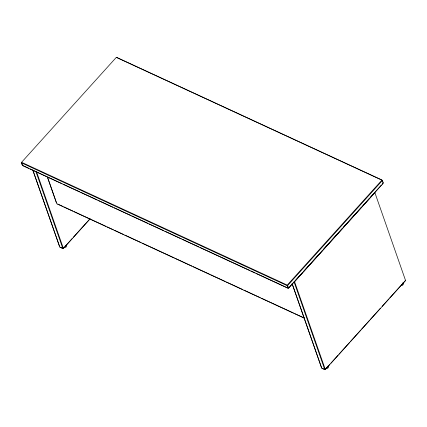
<?xml version="1.0" encoding="UTF-8"?>
<svg xmlns="http://www.w3.org/2000/svg" width="427" height="427" viewBox="0 0 427 427"><rect width="100%" height="100%" fill="white"/><g stroke="black" fill="none" stroke-linecap="round" stroke-linejoin="round"><path stroke-width="0.64" d="M72.099 238.672L63.185 248.557L60.079 247.121M73.439 237.188L89.937 218.896M90.14 218.784L63.393 248.445L36.605 171.948M294.171 281.825L288.369 288.262L256.301 273.44M295.068 280.838L302.658 272.421M303.997 270.931L322.305 250.633M323.639 249.149L341.947 228.851M343.287 227.367L361.594 207.068M362.934 205.584L369.633 198.155M370.524 197.167L381.242 185.286M382.133 184.293L383.03 183.306M374.826 192.748L294.577 281.729L325.315 369.504L405.565 280.528L374.767 192.347M325.107 369.622L329.564 364.679M330.904 363.196L338.035 355.285M338.926 354.298L349.628 342.433M350.519 341.445L360.772 330.076M361.664 329.089L369.243 320.682M370.134 319.695L380.388 308.326M382.17 306.346L388.858 298.932M389.75 297.945L400.451 286.079M401.791 284.596L405.356 280.64M116.63 57.367L381.642 179.858M21.644 162.335L287.264 285.108L381.925 180.151L116.304 57.378L21.435 162.452L22.364 165.1M22.748 165.489L28.801 168.286M30.007 168.846L46.346 176.394M47.557 176.954L62.075 183.669M63.287 184.229L79.625 191.776M80.831 192.337L97.169 199.889M98.381 200.45L112.904 207.159M114.11 207.719L130.448 215.272M131.66 215.827L147.993 223.38M149.204 223.94L163.728 230.649M164.934 231.21L181.272 238.762M182.484 239.323L198.822 246.87M200.028 247.43L249.646 270.366M250.852 270.921L255.09 272.88M57.677 204.015L62.513 206.252M63.724 206.812L72.798 211.007M74.004 211.562L90.332 219.11M91.543 219.67L106.056 226.379M107.268 226.94L113.315 229.737M114.527 230.292L123.595 234.487M124.807 235.047L141.134 242.595M142.346 243.15L174.397 257.967M175.609 258.527L191.936 266.074M193.148 266.635L209.476 274.182M210.682 274.737L225.2 281.446M226.406 282.007L242.739 289.554M243.945 290.114L260.278 297.662M261.484 298.222L293.536 313.034M294.747 313.594L304.424 318.067M304.099 318.078L56.748 203.748L47.344 176.906M322.001 368.186L324.589 369.382M382.25 180.141L383.179 182.788M294.043 281.852L324.782 369.633L321.675 368.197L292.031 283.555M292.415 284.409L321.616 367.796M47.723 177.755L56.471 202.724M35.852 171.451L62.86 248.567L59.753 247.132L32.746 170.015M32.906 170.24L59.476 246.107M402.837 282.978A1.948 1.42 -19.3 0 1 403.019 284.793A1.948 1.42 -19.3 0 1 400.697 285.647M403.008 282.925A1.948 1.42 -19.3 0 1 401.561 284.531M328.23 366.003A1.948 1.42 -19.3 0 1 328.176 367.78A1.948 1.42 -19.3 0 1 325.929 368.549M328.23 365.64A1.948 1.42 -19.3 0 1 326.794 367.433M66.398 244.981A1.948 1.42 -19.3 0 1 66.265 246.843A1.948 1.42 -19.3 0 1 63.879 247.473M66.398 244.618A1.948 1.42 -19.3 0 1 65.198 246.32M382.309 180.541L287.649 285.498L288.577 288.145L383.232 183.188L382.309 180.541M287.115 285.626L21.494 162.852L22.423 165.5L288.044 288.273L287.115 285.626"/></g></svg>
